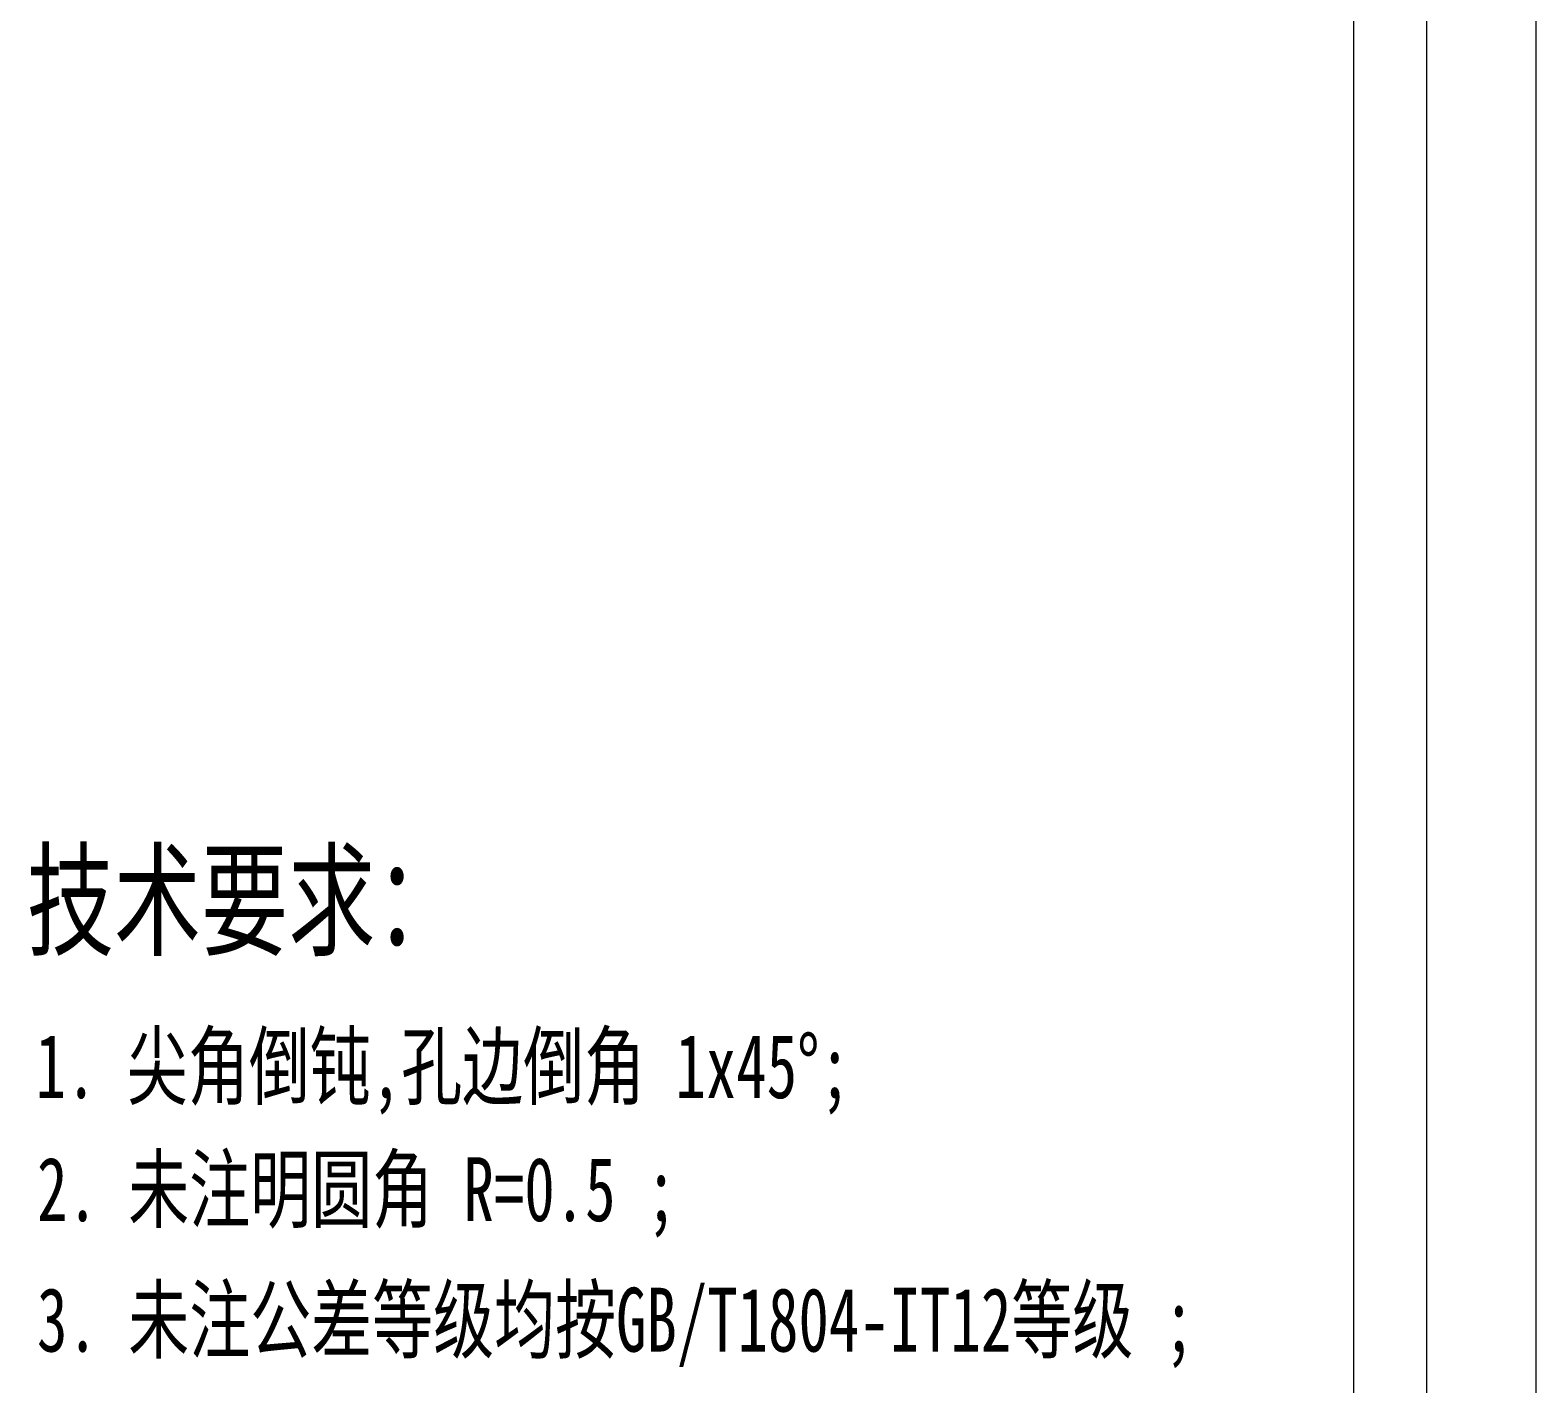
# Model space of a CAD drawing. Header units: millimetres. Extents: x 29078 to 32945, y -44812 to -43100.
# Drawn here: x 32610.7 to 32693.2, y -44736.1 to -44661.9 of the extents above; entities that cross this region are included whole.
import ezdxf

# ---------------------------------------------------------------- set-up
doc = ezdxf.new("R2010")
doc.units = ezdxf.units.MM
doc.layers.add('TK', color=7, linetype='Continuous', lineweight=13)
doc.layers.add('文字层', color=4, linetype='Continuous', lineweight=25)
doc.layers.add('不可打印', color=7, linetype='Continuous', lineweight=13, plot=False)
doc.styles.add('SSDT', font='simfang.ttf', dxfattribs={"width": 0.7, "height": 5})

# ---------------------------------------------------------------- blocks, each defined once
blk = doc.blocks.new('A$C75164159')
at = {"layer": 'TK', "ltscale": 2}
for p, q in [((-6, 291), (-6, 6)), ((-10, 287), (-10, 10))]:
    blk.add_line(p, q, dxfattribs=at)
at = {"layer": '不可打印', "color": 1, "linetype": 'Continuous', "ltscale": 2}
blk.add_line((0, 297), (0, 0), dxfattribs=at)

msp = doc.modelspace()

# ---------------------------------------------------------------- block references
at = {"layer": 'TK'}
msp.add_blockref('A$C75164159', (32693.22, -44812.306), dxfattribs=at)

# ---------------------------------------------------------------- texts
at = {"layer": '文字层', "color": 4, "style": 'SSDT', "width": 0.7}
for s, height, p in [('技术要求：', 5, (32610.512, -44712.08)), ('1. 尖角倒钝,孔边倒角 1x45%%D;', 3.5, (32610.992, -44720.418)), ('2. 未注明圆角 R=0.5 ; ', 3.5, (32611.068, -44727.161)), ('3. 未注公差等级均按GB/T1804-IT12等级 ; ', 3.5, (32611.068, -44734.312))]:
    msp.add_text(s, height=height, dxfattribs=at).set_placement(p)

doc.saveas('drawing.dxf')
